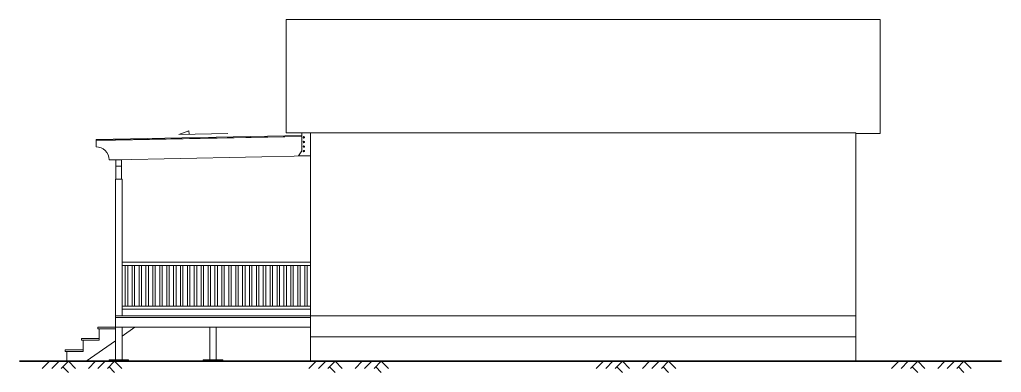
# Model space of a CAD drawing. Header units: inches. Extents: x 5821 to 9304, y -7513 to -2875.
# Drawn here: x 7693 to 8298, y -3299 to -3082 of the extents above; entities that cross this region are included whole.
import ezdxf

# ---------------------------------------------------------------- set-up
doc = ezdxf.new("R2010")
doc.units = ezdxf.units.IN
doc.header["$MEASUREMENT"] = 0
doc.linetypes.add('Dash 1_16_', pattern=[0.125, 0.0625, -0.0625])
doc.layers.add('Existing', color=9, linetype='Dash 1_16_', lineweight=0, transparency=0.3)
for name, color, linetype, lineweight in [('exsist building view line', 8, 'Continuous', 13), ('wall', 70, 'Continuous', 35), ('wall view line', 70, 'Continuous', 13), ('wood', 40, 'Continuous', 9)]:
    doc.layers.add(name, color=color, linetype=linetype, lineweight=lineweight)

msp = doc.modelspace()

# ---------------------------------------------------------------- linework, layer by layer
at = {"layer": 'Existing', "ltscale": 100}
for p, q in [((7711.615307, -3292.628211), (7704.812107, -3299.431411)), ((7717.500484, -3292.628211), (7710.697283, -3299.431411)), ((7723.310175, -3292.628211), (7716.506974, -3299.431411)), ((7723.310175, -3292.628211), (7730.113375, -3299.431411)), ((7740.015241, -3292.628211), (7733.21204, -3299.431411)), ((7745.900417, -3292.628211), (7739.097216, -3299.431411)), ((7751.710108, -3292.628211), (7744.906908, -3299.431411)), ((7751.710108, -3292.628211), (7758.513309, -3299.431411)), ((7875.864216, -3292.628211), (7869.061016, -3299.431411)), ((7881.749393, -3292.628211), (7874.946192, -3299.431411)), ((7887.559084, -3292.628211), (7880.755883, -3299.431411)), ((7887.559084, -3292.628211), (7894.362284, -3299.431411)), ((7904.26415, -3292.628211), (7897.460949, -3299.431411)), ((7910.149326, -3292.628211), (7903.346125, -3299.431411)), ((7915.959017, -3292.628211), (7909.155816, -3299.431411)), ((7915.959017, -3292.628211), (7922.762218, -3299.431411)), ((8052.795733, -3292.628211), (8045.992533, -3299.431411)), ((8058.68091, -3292.628211), (8051.877709, -3299.431411)), ((8064.490601, -3292.628211), (8057.6874, -3299.431411)), ((8064.490601, -3292.628211), (8071.293801, -3299.431411)), ((8081.195667, -3292.628211), (8074.392466, -3299.431411)), ((8087.080843, -3292.628211), (8080.277642, -3299.431411)), ((8092.890534, -3292.628211), (8086.087333, -3299.431411)), ((8092.890534, -3292.628211), (8099.693735, -3299.431411)), ((8234.70132, -3292.628211), (8227.89812, -3299.431411)), ((8240.586497, -3292.628211), (8233.783296, -3299.431411)), ((8246.396188, -3292.628211), (8239.592987, -3299.431411)), ((8246.396188, -3292.628211), (8253.199388, -3299.431411)), ((8263.101254, -3292.628211), (8256.298053, -3299.431411)), ((8268.98643, -3292.628211), (8262.183229, -3299.431411)), ((8274.796121, -3292.628211), (8267.992921, -3299.431411)), ((8274.796121, -3292.628211), (8281.599322, -3299.431411)), ((7719.908574, -3296.029811), (7723.310175, -3299.431411)), ((7748.308508, -3296.029811), (7751.710108, -3299.431411)), ((7884.157483, -3296.029811), (7887.559084, -3299.431411)), ((7912.557417, -3296.029811), (7915.959017, -3299.431411)), ((8061.089, -3296.029811), (8064.490601, -3299.431411)), ((8089.488934, -3296.029811), (8092.890534, -3299.431411)), ((8242.994587, -3296.029811), (8246.396188, -3299.431411)), ((8271.394521, -3296.029811), (8274.796121, -3299.431411))]:
    msp.add_line(p, q, dxfattribs=at)
at = {"layer": 'exsist building view line', "color": 252}
for p, q in [((7857.28625, -3152.116799), (7857.28625, -3082.375275)), ((7857.28625, -3082.375275), (8208.28625, -3082.375275)), ((8208.28625, -3082.375275), (8223.28625, -3082.375275)), ((8223.28625, -3082.375275), (8223.28625, -3152.486453)), ((7872.28625, -3152.116799), (7872.28625, -3292.628211)), ((7872.28625, -3152.116799), (8208.28625, -3152.116799)), ((8208.28625, -3292.628211), (8208.28625, -3152.116799)), ((8223.28625, -3152.486453), (8208.28625, -3152.486453)), ((7872.28625, -3264.628211), (8208.28625, -3264.628211)), ((7872.28625, -3277.628211), (8208.28625, -3277.628211))]:
    msp.add_line(p, q, dxfattribs=at)
at = {"layer": 'wall', "ltscale": 100}
for p, q in [((7693.218545, -3292.628211), (8297.896491, -3292.628211)), ((7872.28625, -3292.628211), (8208.28625, -3292.628211))]:
    msp.add_line(p, q, dxfattribs=at)
at = {"layer": 'wall view line', "ltscale": 100}
for p, q in [((7867.058848, -3153.633464), (7740.28625, -3156.034461)), ((7867.058848, -3154.227214), (7740.28625, -3156.628211)), ((7740.28625, -3156.628211), (7740.28625, -3156.034461)), ((7791.334796, -3153.042474), (7797.526668, -3150.837975)), ((7791.334796, -3153.042474), (7821.385457, -3152.432716)), ((7797.526668, -3150.837975), (7797.584202, -3152.865103)), ((7752.53625, -3180.628211), (7752.53625, -3168.628211)), ((7752.53625, -3168.628211), (7756.03625, -3168.628211)), ((7752.53625, -3172.628211), (7756.03625, -3172.628211)), ((7756.03625, -3168.628211), (7756.03625, -3180.628211)), ((7752.28625, -3264.628211), (7752.28625, -3180.628211)), ((7752.28625, -3180.628211), (7756.28625, -3180.628211)), ((7756.28625, -3180.628211), (7756.28625, -3264.628211)), ((7756.28625, -3231.628211), (7872.28625, -3231.628211)), ((7756.28625, -3233.628211), (7872.28625, -3233.628211)), ((7756.28625, -3233.628211), (7758.28625, -3233.628211)), ((7758.28625, -3233.628211), (7758.28625, -3258.628211)), ((7759.78625, -3233.628211), (7759.78625, -3258.628211)), ((7762.53625, -3233.628211), (7762.53625, -3258.628211)), ((7764.03625, -3233.628211), (7764.03625, -3258.628211)), ((7766.78625, -3233.628211), (7766.78625, -3258.628211)), ((7768.28625, -3233.628211), (7768.28625, -3258.628211)), ((7771.03625, -3233.628211), (7771.03625, -3258.628211)), ((7772.53625, -3233.628211), (7772.53625, -3258.628211)), ((7775.28625, -3233.628211), (7775.28625, -3258.628211)), ((7776.78625, -3233.628211), (7776.78625, -3258.628211)), ((7779.53625, -3233.628211), (7779.53625, -3258.628211)), ((7781.03625, -3233.628211), (7781.03625, -3258.628211)), ((7783.78625, -3233.628211), (7783.78625, -3258.628211)), ((7785.28625, -3233.628211), (7785.28625, -3258.628211)), ((7788.03625, -3233.628211), (7788.03625, -3258.628211)), ((7789.53625, -3233.628211), (7789.53625, -3258.628211)), ((7792.28625, -3233.628211), (7792.28625, -3258.628211)), ((7793.78625, -3233.628211), (7793.78625, -3258.628211)), ((7796.53625, -3233.628211), (7796.53625, -3258.628211)), ((7798.03625, -3233.628211), (7798.03625, -3258.628211)), ((7800.78625, -3233.628211), (7800.78625, -3258.628211)), ((7802.28625, -3233.628211), (7802.28625, -3258.628211)), ((7805.03625, -3233.628211), (7805.03625, -3258.628211)), ((7806.53625, -3233.628211), (7806.53625, -3258.628211)), ((7809.28625, -3233.628211), (7809.28625, -3258.628211)), ((7810.78625, -3233.628211), (7810.78625, -3258.628211)), ((7813.53625, -3233.628211), (7813.53625, -3258.628211)), ((7815.03625, -3233.628211), (7815.03625, -3258.628211)), ((7817.78625, -3233.628211), (7817.78625, -3258.628211)), ((7819.28625, -3233.628211), (7819.28625, -3258.628211)), ((7822.03625, -3233.628211), (7822.03625, -3258.628211)), ((7823.53625, -3233.628211), (7823.53625, -3258.628211)), ((7826.28625, -3233.628211), (7826.28625, -3258.628211)), ((7827.78625, -3233.628211), (7827.78625, -3258.628211)), ((7830.53625, -3233.628211), (7830.53625, -3258.628211)), ((7832.03625, -3233.628211), (7832.03625, -3258.628211)), ((7834.78625, -3233.628211), (7834.78625, -3258.628211)), ((7836.28625, -3233.628211), (7836.28625, -3258.628211)), ((7839.03625, -3233.628211), (7839.03625, -3258.628211)), ((7840.53625, -3233.628211), (7840.53625, -3258.628211)), ((7843.28625, -3233.628211), (7843.28625, -3258.628211)), ((7844.78625, -3233.628211), (7844.78625, -3258.628211)), ((7847.53625, -3233.628211), (7847.53625, -3258.628211)), ((7849.03625, -3233.628211), (7849.03625, -3258.628211)), ((7851.78625, -3233.628211), (7851.78625, -3258.628211)), ((7853.28625, -3233.628211), (7853.28625, -3258.628211)), ((7856.03625, -3233.628211), (7856.03625, -3258.628211)), ((7857.53625, -3233.628211), (7857.53625, -3258.628211)), ((7860.28625, -3233.628211), (7860.28625, -3258.628211)), ((7861.78625, -3233.628211), (7861.78625, -3258.628211)), ((7864.53625, -3233.628211), (7864.53625, -3258.628211)), ((7866.03625, -3233.628211), (7866.03625, -3258.628211)), ((7868.78625, -3233.628211), (7868.78625, -3258.628211)), ((7870.28625, -3233.628211), (7870.28625, -3258.628211)), ((7756.28625, -3258.628211), (7872.28625, -3258.628211)), ((7872.28625, -3264.628211), (7752.28625, -3264.628211)), ((7752.28625, -3264.628211), (7752.28625, -3277.628211)), ((7756.28625, -3260.628211), (7872.28625, -3260.628211)), ((7872.28625, -3265.628211), (7752.28625, -3265.628211)), ((7742.28625, -3271.628211), (7741.28625, -3271.628211)), ((7741.28625, -3271.628211), (7741.28625, -3272.628211)), ((7741.28625, -3272.628211), (7742.28625, -3272.628211)), ((7752.28625, -3271.628211), (7742.28625, -3271.628211)), ((7742.28625, -3272.628211), (7742.28625, -3279.628211)), ((7752.28625, -3272.628211), (7742.28625, -3272.628211)), ((7752.28625, -3271.628211), (7872.28625, -3271.628211)), ((7756.28625, -3291.628211), (7756.28625, -3271.628211)), ((7756.28625, -3277.152144), (7764.177584, -3271.628211)), ((7810.28625, -3291.628211), (7810.28625, -3271.628211)), ((7814.28625, -3271.628211), (7814.28625, -3291.628211)), ((7732.28625, -3278.628211), (7731.28625, -3278.628211)), ((7731.28625, -3278.628211), (7731.28625, -3279.628211)), ((7731.28625, -3279.628211), (7732.28625, -3279.628211)), ((7742.28625, -3278.628211), (7732.28625, -3278.628211)), ((7742.28625, -3278.628211), (7732.28625, -3278.628211)), ((7732.28625, -3279.628211), (7732.28625, -3286.628211)), ((7742.28625, -3279.628211), (7732.28625, -3279.628211)), ((7734.177584, -3292.628211), (7752.28625, -3279.952144)), ((7752.28625, -3277.628211), (7752.28625, -3291.628211)), ((7722.28625, -3285.628211), (7721.28625, -3285.628211)), ((7721.28625, -3285.628211), (7721.28625, -3286.628211)), ((7721.28625, -3286.628211), (7722.28625, -3286.628211)), ((7732.28625, -3285.628211), (7722.28625, -3285.628211)), ((7732.28625, -3285.628211), (7722.28625, -3285.628211)), ((7722.28625, -3286.628211), (7722.28625, -3292.628211)), ((7732.28625, -3286.628211), (7722.28625, -3286.628211)), ((7760.294242, -3291.628211), (7748.294242, -3291.628211)), ((7748.294242, -3291.628211), (7748.294242, -3292.628211)), ((7760.294242, -3292.628211), (7760.294242, -3291.628211)), ((7818.294242, -3291.628211), (7806.294242, -3291.628211)), ((7806.294242, -3291.628211), (7806.294242, -3292.628211)), ((7814.28625, -3292.628211), (7810.28625, -3292.628211)), ((7818.294242, -3292.628211), (7818.294242, -3291.628211))]:
    msp.add_line(p, q, dxfattribs=at)
msp.add_lwpolyline([(7872.28625, -3166.128211), (7752.28625, -3168.628211), (7748.28625, -3168.628211, 0.4142135624), (7740.28625, -3160.628211), (7740.28625, -3156.628211), (7752.28625, -3156.628211), (7867.058848, -3154.237115)], format="xyb", dxfattribs=at)
msp.add_lwpolyline([(7867.058848, -3152.116799), (7867.058848, -3163.15711), (7864.914769, -3166.281783), (7872.28625, -3166.281783), (7872.28625, -3152.116799)], close=True, dxfattribs=at)
for centre in [(7868.322659, -3154.819287), (7868.322659, -3157.654227), (7868.322659, -3160.451371), (7868.322659, -3163.248514)]:
    msp.add_circle(centre, 0.448935, dxfattribs=at)
at = {"layer": 'wood', "color": 251, "lineweight": 9, "ltscale": 10, "true_color": 0x636466}
msp.add_line((7872.28625, -3152.116799), (7857.28625, -3152.116799), dxfattribs=at)

doc.saveas('drawing.dxf')
